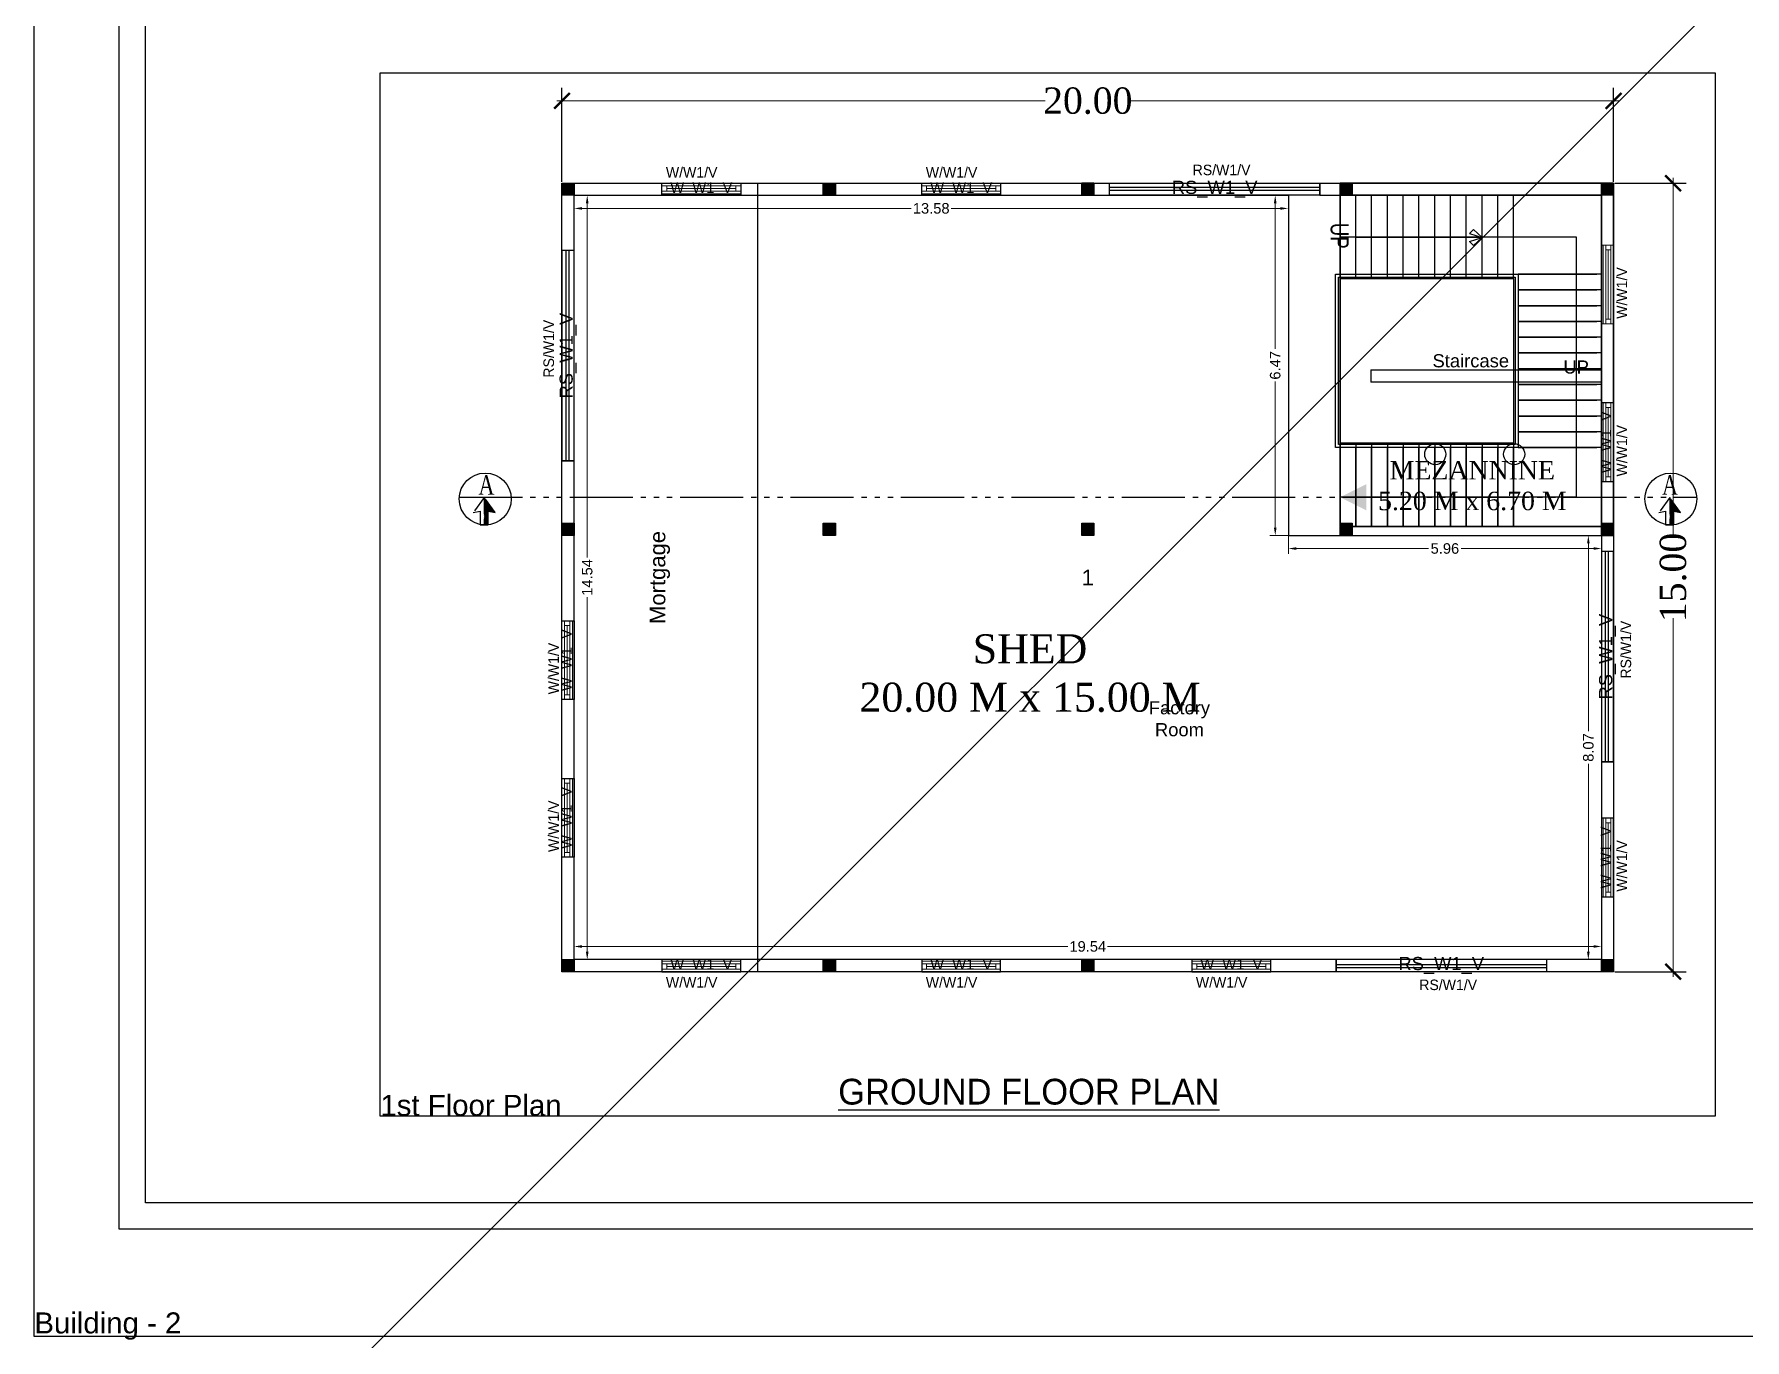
# Model space of a CAD drawing. Header units: metres. Extents: x 4203 to 4342, y -2959 to -2859.
# Drawn here: x 4281.29 to 4313.82, y -2916.44 to -2891.61 of the extents above; entities that cross this region are included whole.
import ezdxf

# ---------------------------------------------------------------- set-up
doc = ezdxf.new("R2010")
doc.units = ezdxf.units.M
doc.header["$LTSCALE"] = 0.1
doc.linetypes.add('ACAD_ISO06W100', pattern=[36, 24, -3, 0, -3, 0, -3, 0, -3])
doc.linetypes.add('PHANTOM2', pattern=[1.25, 0.625, -0.125, 0.125, -0.125, 0.125, -0.125])
doc.layers.get('0').update_dxf_attribs({"true_color": 0xffffff})
for name, color, linetype, true_color in [('__BN_BuildingPlan', 52, 'Continuous', 0xbdbd00), ('__BN_DirectionRef', 7, 'Continuous', 0x808000), ('__BN_Door', 114, 'Continuous', 0x008140), ('__BN_FloorPlan', 153, 'Continuous', 0x7e9dbd), ('__BN_MortgageArea', 147, 'Continuous', 0x455f68), ('__BN_Room', 72, 'Continuous', 0x5ebd00), ('__BN_RoomDimensions', 7, 'Continuous', 0x40e0d0), ('__BN_SpecialUseBUAOutline', 213, 'Continuous', 0xbd7ebd), ('__BN_StairCase', 6, 'Continuous', 0xff00ff), ('__BN_StaircaseDirection', 7, 'Continuous', 0xff7fff), ('__BN_UnitBUA', 191, 'Continuous', 0xd4aaff), ('__BN_Window', 115, 'Continuous', 0x56816b)]:
    doc.layers.add(name, color=color, linetype=linetype, true_color=true_color)
doc.layers.add('DW', color=21, linetype='Continuous', lineweight=9)
doc.styles.add('1000', font='swisscl.ttf')
doc.styles.add('1000F', font='swisscl.ttf', dxfattribs={"height": 1000})
doc.styles.add('BuildNowFont', font='arial.ttf')
doc.styles.add('PreDCRFont', font='times.ttf', dxfattribs={"height": 0.25})
doc.styles.add('SPECTRUM GRID', font='arial.ttf', dxfattribs={"height": 0.5})
doc.styles.get("Standard").update_dxf_attribs({"font": 'times.ttf'})
doc.dimstyles.new('1000F', dxfattribs={"dimscale": 100, "dimtxt": 6, "dimasz": 3, "dimexe": 0, "dimexo": 0, "dimgap": 2, "dimtad": 3, "dimdec": 0, "dimzin": 3, "dimdsep": 46, "dimtxsty": '1000', "dimblk": 'OBLIQUE', "dimcen": 0, "dimdle": 0.1, "dimse1": 1, "dimse2": 1, "dimclrd": 256, "dimclre": 13, "dimclrt": 6, "dimadec": 0, "dimazin": 0, "dimtfac": 1, "dimtdec": 0, "dimtix": 1, "dimtofl": 0, "dimtmove": 2, "dimatfit": 3, "dimldrblk": 'OBLIQUE', "dimfxl": 2, "dimfxlon": 1, "dimtolj": 1, "dimtzin": 3, "dimlwd": -1, "dimlwe": -1, "dimarcsym": 0})
doc.dimstyles.new('DIMENSIONS_STYLE', dxfattribs={"dimtxt": 0.2, "dimasz": 0.15, "dimexe": 0.1, "dimexo": 0, "dimgap": 0.05, "dimtad": 0, "dimdsep": 46, "dimtxsty": 'BuildNowFont', "dimcen": 0.09, "dimclrd": 256, "dimclre": 256, "dimclrt": 256, "dimadec": 0, "dimazin": 0, "dimtfac": 1, "dimtdec": 4, "dimtofl": 0, "dimtmove": 0, "dimatfit": 3, "dimfxl": 1, "dimtolj": 1, "dimtzin": 0, "dimlwd": 15, "dimlwe": 9, "dimarcsym": 0})
doc.dimstyles.new('PDCR-PLOT-INT', dxfattribs={"dimtxt": 0.25, "dimasz": 0.25, "dimexe": 0.25, "dimexo": 0.25, "dimgap": 0.25, "dimtad": 0, "dimzin": 0, "dimdsep": 46, "dimtxsty": 'PreDCRFont', "dimblk": 'OBLIQUE', "dimcen": 0.5, "dimdle": 0.1, "dimadec": 0, "dimazin": 0, "dimtfac": 1, "dimtix": 1, "dimtofl": 0, "dimtmove": 1, "dimatfit": 1, "dimfxl": 1, "dimtolj": 1, "dimtzin": 0, "dimlwd": 15, "dimarcsym": 0})

# ---------------------------------------------------------------- blocks, each defined once
blk = doc.blocks.new('W W1 V')
at = {"layer": 'DW'}
for p, q in [((0, -0.23), (0, 0)), ((1.5, -0.23), (1.5, 0)), ((0, -0.03), (1.5, -0.03)), ((0, -0.23), (0, -0.03)), ((0, -0.08), (1.5, -0.08)), ((0, -0.18), (1.5, -0.18)), ((0, -0.23), (1.5, -0.23)), ((0.091, -0.08), (0.091, -0.18)), ((0.091, -0.13), (1.409, -0.13)), ((1.409, -0.08), (1.409, -0.18)), ((1.5, -0.23), (1.5, -0.03))]:
    blk.add_line(p, q, dxfattribs=at)
blk = doc.blocks.new('_ArchTick')
at = {"color": 0, "const_width": 0.15}
blk.add_lwpolyline([(-0.5, -0.5), (0.5, 0.5)], dxfattribs=at)
blk = doc.blocks.new('*D30')
at = {"color": 0, "lineweight": -2, "transparency": 16777216}
for p, q in [((4291.329, -2894.415), (4291.329, -2892.624)), ((4311.329, -2894.415), (4311.329, -2892.624))]:
    blk.add_line(p, q, dxfattribs=at)
at = {"color": 0, "lineweight": 15, "transparency": 16777216}
for p, q in [((4291.229, -2892.874), (4300.52, -2892.874)), ((4311.429, -2892.874), (4302.139, -2892.874))]:
    blk.add_line(p, q, dxfattribs=at)
at = {"layer": 'Defpoints', "color": 0, "transparency": 16777216}
for p in [(4311.329, -2892.874), (4291.329, -2894.44), (4311.329, -2894.44)]:
    blk.add_point(p, dxfattribs=at)
at = {"color": 0, "lineweight": 15, "transparency": 16777216, "xscale": 0.3, "yscale": 0.3, "zscale": 0.3, "rotation": 180}
blk.add_blockref('_ArchTick', (4291.329, -2892.874), dxfattribs=at)
at = {"color": 0, "lineweight": 15, "transparency": 16777216, "xscale": 0.3, "yscale": 0.3, "zscale": 0.3}
blk.add_blockref('_ArchTick', (4311.329, -2892.874), dxfattribs=at)
at = {"color": 0, "transparency": 16777216, "insert": (4301.329, -2892.874), "char_height": 0.5, "attachment_point": 5}
blk.add_mtext('\\A1;20.00', dxfattribs=at)
blk = doc.blocks.new('*D31')
at = {"color": 0, "lineweight": -2, "transparency": 16777216}
for p, q in [((4311.354, -2894.44), (4312.712, -2894.44)), ((4311.354, -2909.44), (4312.712, -2909.44))]:
    blk.add_line(p, q, dxfattribs=at)
at = {"color": 0, "lineweight": 15, "transparency": 16777216}
for p, q in [((4312.462, -2894.34), (4312.462, -2901.166)), ((4312.462, -2909.54), (4312.462, -2902.714))]:
    blk.add_line(p, q, dxfattribs=at)
at = {"layer": 'Defpoints', "color": 0, "transparency": 16777216}
for p in [(4311.329, -2894.44), (4311.329, -2909.44), (4312.462, -2909.44)]:
    blk.add_point(p, dxfattribs=at)
at = {"color": 0, "lineweight": 15, "transparency": 16777216, "xscale": 0.3, "yscale": 0.3, "zscale": 0.3}
for p, rotation in [((4312.462, -2894.44), 90), ((4312.462, -2909.44), 270)]:
    blk.add_blockref('_ArchTick', p, dxfattribs=dict(at, rotation=rotation))
at = {"color": 0, "transparency": 16777216, "insert": (4312.462, -2901.94), "char_height": 0.5, "attachment_point": 5, "rotation": 90}
blk.add_mtext('\\A1;15.00', dxfattribs=at)
blk = doc.blocks.new('_Oblique')
at = {"color": 0, "linetype": 'ByBlock', "lineweight": -2}
blk.add_line((-0.5, -0.5), (0.5, 0.5), dxfattribs=at)
blk = doc.blocks.new('*D107')
at = {"layer": '__BN_RoomDimensions', "color": 252, "lineweight": 9, "true_color": 0x989898, "transparency": 16777216}
for p, q in [((4291.559, -2894.67), (4291.559, -2895.02)), ((4305.144, -2894.67), (4305.144, -2895.02))]:
    blk.add_line(p, q, dxfattribs=at)
at = {"layer": '__BN_RoomDimensions', "color": 252, "lineweight": 15, "true_color": 0x989898, "transparency": 16777216}
for p, q in [((4291.709, -2894.92), (4297.973, -2894.92)), ((4304.994, -2894.92), (4298.73, -2894.92))]:
    blk.add_line(p, q, dxfattribs=at)
at = {"layer": '__BN_RoomDimensions', "color": 252, "true_color": 0x989898, "transparency": 16777216}
for points in [[(4291.709, -2894.895), (4291.709, -2894.945), (4291.559, -2894.92)], [(4304.994, -2894.895), (4304.994, -2894.945), (4305.144, -2894.92)]]:
    blk.add_solid(points, dxfattribs=at)
at = {"layer": 'Defpoints', "color": 0, "transparency": 16777216}
for p in [(4291.559, -2894.67), (4305.144, -2894.67), (4305.144, -2894.92)]:
    blk.add_point(p, dxfattribs=at)
at = {"layer": '__BN_RoomDimensions', "color": 252, "true_color": 0x989898, "transparency": 16777216, "insert": (4298.351, -2894.92), "char_height": 0.2, "attachment_point": 5, "style": 'BuildNowFont'}
blk.add_mtext('\\A1;13.58 ', dxfattribs=at)
blk = doc.blocks.new('*D108')
at = {"layer": '__BN_RoomDimensions', "color": 252, "lineweight": 9, "true_color": 0x989898, "transparency": 16777216}
for p, q in [((4305.144, -2894.67), (4304.794, -2894.67)), ((4305.144, -2901.14), (4304.794, -2901.14))]:
    blk.add_line(p, q, dxfattribs=at)
at = {"layer": '__BN_RoomDimensions', "color": 252, "lineweight": 15, "true_color": 0x989898, "transparency": 16777216}
for p, q in [((4304.894, -2894.82), (4304.894, -2897.594)), ((4304.894, -2900.99), (4304.894, -2898.215))]:
    blk.add_line(p, q, dxfattribs=at)
at = {"layer": '__BN_RoomDimensions', "color": 252, "true_color": 0x989898, "transparency": 16777216}
for points in [[(4304.869, -2894.82), (4304.919, -2894.82), (4304.894, -2894.67)], [(4304.869, -2900.99), (4304.919, -2900.99), (4304.894, -2901.14)]]:
    blk.add_solid(points, dxfattribs=at)
at = {"layer": 'Defpoints', "color": 0, "transparency": 16777216}
for p in [(4305.144, -2894.67), (4304.894, -2901.14), (4305.144, -2901.14)]:
    blk.add_point(p, dxfattribs=at)
at = {"layer": '__BN_RoomDimensions', "color": 252, "true_color": 0x989898, "transparency": 16777216, "insert": (4304.894, -2897.905), "char_height": 0.2, "attachment_point": 5, "rotation": 90, "style": 'BuildNowFont'}
blk.add_mtext('\\A1;6.47 ', dxfattribs=at)
blk = doc.blocks.new('*D109')
at = {"layer": '__BN_RoomDimensions', "color": 252, "lineweight": 9, "true_color": 0x989898, "transparency": 16777216}
for p, q in [((4305.144, -2901.14), (4305.144, -2901.49)), ((4311.099, -2901.14), (4311.099, -2901.49))]:
    blk.add_line(p, q, dxfattribs=at)
at = {"layer": '__BN_RoomDimensions', "color": 252, "lineweight": 15, "true_color": 0x989898, "transparency": 16777216}
for p, q in [((4305.294, -2901.39), (4307.812, -2901.39)), ((4310.949, -2901.39), (4308.431, -2901.39))]:
    blk.add_line(p, q, dxfattribs=at)
at = {"layer": '__BN_RoomDimensions', "color": 252, "true_color": 0x989898, "transparency": 16777216}
for points in [[(4305.294, -2901.365), (4305.294, -2901.415), (4305.144, -2901.39)], [(4310.949, -2901.365), (4310.949, -2901.415), (4311.099, -2901.39)]]:
    blk.add_solid(points, dxfattribs=at)
at = {"layer": 'Defpoints', "color": 0, "transparency": 16777216}
for p in [(4305.144, -2901.14), (4311.099, -2901.14), (4311.099, -2901.39)]:
    blk.add_point(p, dxfattribs=at)
at = {"layer": '__BN_RoomDimensions', "color": 252, "true_color": 0x989898, "transparency": 16777216, "insert": (4308.121, -2901.39), "char_height": 0.2, "attachment_point": 5, "style": 'BuildNowFont'}
blk.add_mtext('\\A1;5.96 ', dxfattribs=at)
blk = doc.blocks.new('*D110')
at = {"layer": '__BN_RoomDimensions', "color": 252, "lineweight": 9, "true_color": 0x989898, "transparency": 16777216}
for p, q in [((4311.099, -2901.14), (4310.749, -2901.14)), ((4311.099, -2909.21), (4310.749, -2909.21))]:
    blk.add_line(p, q, dxfattribs=at)
at = {"layer": '__BN_RoomDimensions', "color": 252, "lineweight": 15, "true_color": 0x989898, "transparency": 16777216}
for p, q in [((4310.849, -2901.29), (4310.849, -2904.865)), ((4310.849, -2909.06), (4310.849, -2905.485))]:
    blk.add_line(p, q, dxfattribs=at)
at = {"layer": '__BN_RoomDimensions', "color": 252, "true_color": 0x989898, "transparency": 16777216}
for points in [[(4310.824, -2901.29), (4310.874, -2901.29), (4310.849, -2901.14)], [(4310.824, -2909.06), (4310.874, -2909.06), (4310.849, -2909.21)]]:
    blk.add_solid(points, dxfattribs=at)
at = {"layer": 'Defpoints', "color": 0, "transparency": 16777216}
for p in [(4311.099, -2901.14), (4310.849, -2909.21), (4311.099, -2909.21)]:
    blk.add_point(p, dxfattribs=at)
at = {"layer": '__BN_RoomDimensions', "color": 252, "true_color": 0x989898, "transparency": 16777216, "insert": (4310.849, -2905.175), "char_height": 0.2, "attachment_point": 5, "rotation": 90, "style": 'BuildNowFont'}
blk.add_mtext('\\A1;8.07 ', dxfattribs=at)
blk = doc.blocks.new('*D111')
at = {"layer": '__BN_RoomDimensions', "color": 252, "lineweight": 9, "true_color": 0x989898, "transparency": 16777216}
for p, q in [((4291.559, -2909.21), (4291.559, -2908.86)), ((4311.099, -2909.21), (4311.099, -2908.86))]:
    blk.add_line(p, q, dxfattribs=at)
at = {"layer": '__BN_RoomDimensions', "color": 252, "lineweight": 15, "true_color": 0x989898, "transparency": 16777216}
for p, q in [((4291.709, -2908.96), (4300.951, -2908.96)), ((4310.949, -2908.96), (4301.707, -2908.96))]:
    blk.add_line(p, q, dxfattribs=at)
at = {"layer": '__BN_RoomDimensions', "color": 252, "true_color": 0x989898, "transparency": 16777216}
for points in [[(4291.709, -2908.935), (4291.709, -2908.985), (4291.559, -2908.96)], [(4310.949, -2908.935), (4310.949, -2908.985), (4311.099, -2908.96)]]:
    blk.add_solid(points, dxfattribs=at)
at = {"layer": 'Defpoints', "color": 0, "transparency": 16777216}
for p in [(4291.559, -2908.96), (4291.559, -2909.21), (4311.099, -2909.21)]:
    blk.add_point(p, dxfattribs=at)
at = {"layer": '__BN_RoomDimensions', "color": 252, "true_color": 0x989898, "transparency": 16777216, "insert": (4301.329, -2908.96), "char_height": 0.2, "attachment_point": 5, "style": 'BuildNowFont'}
blk.add_mtext('\\A1;19.54 ', dxfattribs=at)
blk = doc.blocks.new('*D112')
at = {"layer": '__BN_RoomDimensions', "color": 252, "lineweight": 9, "true_color": 0x989898, "transparency": 16777216}
for p, q in [((4291.559, -2894.67), (4291.909, -2894.67)), ((4291.559, -2909.21), (4291.909, -2909.21))]:
    blk.add_line(p, q, dxfattribs=at)
at = {"layer": '__BN_RoomDimensions', "color": 252, "lineweight": 15, "true_color": 0x989898, "transparency": 16777216}
for p, q in [((4291.809, -2894.82), (4291.809, -2901.562)), ((4291.809, -2909.06), (4291.809, -2902.317))]:
    blk.add_line(p, q, dxfattribs=at)
at = {"layer": '__BN_RoomDimensions', "color": 252, "true_color": 0x989898, "transparency": 16777216}
for points in [[(4291.784, -2894.82), (4291.834, -2894.82), (4291.809, -2894.67)], [(4291.784, -2909.06), (4291.834, -2909.06), (4291.809, -2909.21)]]:
    blk.add_solid(points, dxfattribs=at)
at = {"layer": 'Defpoints', "color": 0, "transparency": 16777216}
for p in [(4291.559, -2894.67), (4291.809, -2894.67), (4291.559, -2909.21)]:
    blk.add_point(p, dxfattribs=at)
at = {"layer": '__BN_RoomDimensions', "color": 252, "true_color": 0x989898, "transparency": 16777216, "insert": (4291.809, -2901.94), "char_height": 0.2, "attachment_point": 5, "rotation": 90, "style": 'BuildNowFont'}
blk.add_mtext('\\A1;14.54 ', dxfattribs=at)

msp = doc.modelspace()

# ---------------------------------------------------------------- hatches: boundary and pattern name
h = msp.add_hatch(color=1)
h.dxf.hatch_style = 1
h.paths.add_polyline_path([(4291.559, -2894.44), (4291.329, -2894.44), (4291.329, -2894.67), (4291.559, -2894.67)])
h = msp.add_hatch(color=1)
h.dxf.hatch_style = 1
h.paths.add_polyline_path([(4296.529, -2894.44), (4296.299, -2894.44), (4296.299, -2894.67), (4296.529, -2894.67)])
h = msp.add_hatch(color=1)
h.dxf.hatch_style = 1
h.paths.add_polyline_path([(4301.444, -2894.44), (4301.214, -2894.44), (4301.214, -2894.67), (4301.444, -2894.67)])
h = msp.add_hatch(color=1)
h.dxf.hatch_style = 1
h.paths.add_polyline_path([(4301.444, -2894.67), (4301.214, -2894.67), (4301.214, -2894.44), (4301.444, -2894.44)])
h = msp.add_hatch(color=1)
h.dxf.hatch_style = 1
h.paths.add_polyline_path([(4306.359, -2894.44), (4306.129, -2894.44), (4306.129, -2894.67), (4306.359, -2894.67)])
h = msp.add_hatch(color=1)
h.dxf.hatch_style = 1
h.paths.add_polyline_path([(4306.359, -2894.67), (4306.359, -2894.44), (4306.129, -2894.44), (4306.129, -2894.67)])
h = msp.add_hatch(color=1)
h.dxf.hatch_style = 1
h.paths.add_polyline_path([(4311.329, -2894.44), (4311.099, -2894.44), (4311.099, -2894.67), (4311.329, -2894.67)])
h = msp.add_hatch(color=1)
h.dxf.hatch_style = 1
h.paths.add_polyline_path([(4311.329, -2894.67), (4311.329, -2894.44), (4311.099, -2894.44), (4311.099, -2894.67)])
at = {"linetype": 'PHANTOM2', "ltscale": 5}
h = msp.add_hatch(dxfattribs=at)
h.set_pattern_fill('ANSI31', color=21, scale=0.148788, angle=180)
h.set_pattern_definition([(225, (1399121.072259, -569581.086491), (0.0131511411693, -0.0131511411693), [])])
h.paths.add_polyline_path([(4289.849, -2900.418), (4289.848, -2900.94), (4289.926, -2900.94), (4289.926, -2900.68), (4290.055, -2900.702)])
h = msp.add_hatch(dxfattribs=at)
h.set_pattern_fill('ANSI31', color=21, scale=0.148788, angle=180)
h.set_pattern_definition([(225, (1399143.620977, -569581.086491), (0.0131511411693, -0.0131511411693), [])])
h.paths.add_polyline_path([(4312.397, -2900.418), (4312.397, -2900.94), (4312.475, -2900.94), (4312.475, -2900.68), (4312.603, -2900.702)])
h = msp.add_hatch(color=1)
h.dxf.hatch_style = 1
h.paths.add_polyline_path([(4291.559, -2900.91), (4291.329, -2900.91), (4291.329, -2901.14), (4291.559, -2901.14)])
h = msp.add_hatch(color=1)
h.dxf.hatch_style = 1
h.paths.add_polyline_path([(4296.529, -2900.91), (4296.299, -2900.91), (4296.299, -2901.14), (4296.529, -2901.14)])
h = msp.add_hatch(color=1)
h.dxf.hatch_style = 1
h.paths.add_polyline_path([(4301.444, -2900.91), (4301.214, -2900.91), (4301.214, -2901.14), (4301.444, -2901.14)])
h = msp.add_hatch(color=1)
h.dxf.hatch_style = 1
h.paths.add_polyline_path([(4306.359, -2900.91), (4306.129, -2900.91), (4306.129, -2901.14), (4306.359, -2901.14)])
h = msp.add_hatch(color=1)
h.dxf.hatch_style = 1
h.paths.add_polyline_path([(4311.329, -2900.91), (4311.099, -2900.91), (4311.099, -2901.14), (4311.329, -2901.14)])
h = msp.add_hatch(color=1)
h.dxf.hatch_style = 1
h.paths.add_polyline_path([(4291.559, -2909.21), (4291.329, -2909.21), (4291.329, -2909.44), (4291.559, -2909.44)])
h = msp.add_hatch(color=1)
h.dxf.hatch_style = 1
h.paths.add_polyline_path([(4296.529, -2909.21), (4296.299, -2909.21), (4296.299, -2909.44), (4296.529, -2909.44)])
h = msp.add_hatch(color=1)
h.dxf.hatch_style = 1
h.paths.add_polyline_path([(4301.444, -2909.21), (4301.214, -2909.21), (4301.214, -2909.44), (4301.444, -2909.44)])
h = msp.add_hatch(color=1)
h.dxf.hatch_style = 1
h.paths.add_polyline_path([(4311.329, -2909.21), (4311.099, -2909.21), (4311.099, -2909.44), (4311.329, -2909.44)])

# ---------------------------------------------------------------- linework, layer by layer
at = {"color": 6}
for p, q in [((4301.742, -2894.67), (4301.742, -2894.44)), ((4305.742, -2894.67), (4305.742, -2894.44)), ((4306.709, -2894.44, -0.171), (4311.329, -2894.44)), ((4311.329, -2894.67), (4306.709, -2894.67)), ((4311.329, -2901.14), (4311.329, -2894.67)), ((4291.559, -2895.72), (4291.329, -2895.72)), ((4306.709, -2897.992, -0.188), (4311.099, -2897.992, -0.025)), ((4306.709, -2897.992, -0.188), (4306.709, -2898.222)), ((4311.099, -2898.222), (4306.709, -2898.222)), ((4291.559, -2899.72), (4291.329, -2899.72)), ((4311.329, -2901.446), (4311.099, -2901.446)), ((4311.329, -2905.446), (4311.099, -2905.446)), ((4306.051, -2909.21), (4306.051, -2909.44)), ((4310.051, -2909.21), (4310.051, -2909.44))]:
    msp.add_line(p, q, dxfattribs=at)
at = {"color": 21}
for p, q in [((4301.742, -2894.517), (4305.742, -2894.517)), ((4301.742, -2894.575), (4305.742, -2894.575)), ((4291.406, -2899.72), (4291.406, -2895.72)), ((4291.465, -2899.72), (4291.465, -2895.72)), ((4311.176, -2905.446), (4311.176, -2901.446)), ((4311.235, -2905.446), (4311.235, -2901.446)), ((4306.051, -2909.304), (4310.051, -2909.304)), ((4306.051, -2909.362), (4310.051, -2909.362))]:
    msp.add_line(p, q, dxfattribs=at)
at = {"ltscale": 1500}
for p, q in [((4306.127, -2896.256), (4306.127, -2894.67)), ((4306.427, -2896.256), (4306.427, -2894.67)), ((4306.727, -2896.256), (4306.727, -2894.67)), ((4307.027, -2896.256), (4307.027, -2894.67)), ((4307.327, -2896.256), (4307.327, -2894.67)), ((4307.627, -2896.256), (4307.627, -2894.67)), ((4307.927, -2896.256), (4307.927, -2894.67)), ((4308.227, -2896.256), (4308.227, -2894.67)), ((4308.527, -2896.256), (4308.527, -2894.67)), ((4308.827, -2896.256), (4308.827, -2894.67)), ((4309.127, -2896.256), (4309.127, -2894.67)), ((4309.427, -2896.256), (4309.427, -2894.67)), ((4308.662, -2895.319, -0.086), (4308.591, -2895.396, -0.086)), ((4308.591, -2895.396, -0.086), (4308.827, -2895.471)), ((4308.827, -2895.471), (4308.662, -2895.319, -0.086)), ((4308.591, -2895.546, -0.086), (4308.827, -2895.471)), ((4308.662, -2895.623, -0.086), (4308.591, -2895.546, -0.086)), ((4308.827, -2895.471), (4308.662, -2895.623, -0.086)), ((4311.099, -2896.17), (4309.513, -2896.17)), ((4311.099, -2896.47), (4309.513, -2896.47)), ((4311.099, -2896.77), (4309.513, -2896.77)), ((4311.099, -2897.07), (4309.513, -2897.07)), ((4311.099, -2897.37), (4309.513, -2897.37)), ((4311.099, -2897.67), (4309.513, -2897.67)), ((4311.099, -2897.97), (4309.513, -2897.97)), ((4311.099, -2898.27), (4309.513, -2898.27)), ((4311.099, -2898.57), (4309.513, -2898.57)), ((4311.099, -2898.87), (4309.513, -2898.87)), ((4311.099, -2899.17), (4309.513, -2899.17)), ((4306.127, -2899.384), (4306.127, -2900.97)), ((4306.427, -2899.384), (4306.427, -2900.97)), ((4306.727, -2899.384), (4306.727, -2900.97)), ((4307.027, -2899.384), (4307.027, -2900.97)), ((4307.327, -2899.384), (4307.327, -2900.97)), ((4307.627, -2899.384), (4307.627, -2900.97)), ((4307.927, -2899.384), (4307.927, -2900.97)), ((4308.227, -2899.384), (4308.227, -2900.97)), ((4308.527, -2899.384), (4308.527, -2900.97)), ((4308.827, -2899.384), (4308.827, -2900.97)), ((4309.127, -2899.384), (4309.127, -2900.97)), ((4309.427, -2899.384), (4309.427, -2900.97)), ((4311.099, -2899.47), (4309.513, -2899.47))]:
    msp.add_line(p, q, dxfattribs=at)
at = {"color": 21, "linetype": 'ACAD_ISO06W100', "ltscale": 0.5}
msp.add_line((4289.376, -2900.415), (4312.911, -2900.415), dxfattribs=at)
at = {"color": 21, "linetype": 'PHANTOM2', "ltscale": 5}
for p, q in [((4289.849, -2900.418), (4289.642, -2900.702)), ((4289.849, -2900.418), (4289.848, -2900.94)), ((4290.055, -2900.702), (4289.849, -2900.418)), ((4312.397, -2900.418), (4312.191, -2900.702)), ((4312.603, -2900.702), (4312.397, -2900.418)), ((4312.397, -2900.418), (4312.397, -2900.94)), ((4289.642, -2900.702), (4289.77, -2900.68)), ((4289.77, -2900.68), (4289.77, -2900.94)), ((4289.77, -2900.94), (4289.926, -2900.94)), ((4289.926, -2900.68), (4290.055, -2900.702)), ((4289.926, -2900.94), (4289.926, -2900.68)), ((4312.191, -2900.702), (4312.319, -2900.68)), ((4312.319, -2900.68), (4312.319, -2900.94)), ((4312.319, -2900.94), (4312.475, -2900.94)), ((4312.475, -2900.68), (4312.603, -2900.702)), ((4312.475, -2900.94), (4312.475, -2900.68))]:
    msp.add_line(p, q, dxfattribs=at)
for points in [[(4282.908, -2861.115), (4334.601, -2861.115), (4334.601, -2914.336), (4282.908, -2914.336)], [(4283.408, -2861.615), (4334.101, -2861.615), (4334.101, -2913.836), (4283.408, -2913.836)]]:
    msp.add_lwpolyline(points, close=True)
at = {"color": 6}
for points in [[(4291.329, -2895.72), (4291.329, -2894.44), (4301.742, -2894.44)], [(4305.742, -2894.44), (4311.329, -2894.44), (4311.329, -2901.446)], [(4291.559, -2895.72), (4291.559, -2894.67), (4301.742, -2894.67)], [(4305.742, -2894.67), (4311.099, -2894.67), (4311.099, -2897.992)], [(4311.099, -2898.222), (4311.099, -2901.446)], [(4306.051, -2909.44), (4291.329, -2909.44), (4291.329, -2899.72)], [(4306.051, -2909.21), (4291.559, -2909.21), (4291.559, -2899.72)], [(4311.099, -2905.446), (4311.099, -2909.21), (4310.051, -2909.21)], [(4311.329, -2905.446), (4311.329, -2909.44), (4310.051, -2909.44)]]:
    msp.add_lwpolyline(points, dxfattribs=at)
at = {"color": 1}
for points in [[(4291.329, -2894.44), (4291.559, -2894.44), (4291.559, -2894.67), (4291.329, -2894.67)], [(4296.299, -2894.44), (4296.529, -2894.44), (4296.529, -2894.67), (4296.299, -2894.67)], [(4301.214, -2894.44), (4301.444, -2894.44), (4301.444, -2894.67), (4301.214, -2894.67)], [(4301.214, -2894.67), (4301.444, -2894.67), (4301.444, -2894.44), (4301.214, -2894.44)], [(4306.129, -2894.44), (4306.359, -2894.44), (4306.359, -2894.67), (4306.129, -2894.67)], [(4306.359, -2894.44), (4306.359, -2894.67), (4306.129, -2894.67), (4306.129, -2894.44)], [(4311.099, -2894.44), (4311.329, -2894.44), (4311.329, -2894.67), (4311.099, -2894.67)], [(4311.329, -2894.44), (4311.329, -2894.67), (4311.099, -2894.67), (4311.099, -2894.44)], [(4291.329, -2900.91), (4291.559, -2900.91), (4291.559, -2901.14), (4291.329, -2901.14)], [(4296.299, -2900.91), (4296.529, -2900.91), (4296.529, -2901.14), (4296.299, -2901.14)], [(4301.214, -2900.91), (4301.444, -2900.91), (4301.444, -2901.14), (4301.214, -2901.14)], [(4306.129, -2900.91), (4306.359, -2900.91), (4306.359, -2901.14), (4306.129, -2901.14)], [(4311.099, -2900.91), (4311.329, -2900.91), (4311.329, -2901.14), (4311.099, -2901.14)], [(4291.329, -2909.21), (4291.559, -2909.21), (4291.559, -2909.44), (4291.329, -2909.44)], [(4296.299, -2909.21), (4296.529, -2909.21), (4296.529, -2909.44), (4296.299, -2909.44)], [(4301.214, -2909.21), (4301.444, -2909.21), (4301.444, -2909.44), (4301.214, -2909.44)], [(4311.099, -2909.21), (4311.329, -2909.21), (4311.329, -2909.44), (4311.099, -2909.44)]]:
    msp.add_lwpolyline(points, close=True, dxfattribs=at)
at = {"color": 252}
msp.add_lwpolyline([(4306.129, -2894.44), (4306.129, -2901.14), (4311.329, -2901.14), (4311.329, -2894.44)], close=True, dxfattribs=at)
at = {"ltscale": 1500}
for points in [[(4306.127, -2900.97), (4311.099, -2900.97), (4311.099, -2894.67), (4306.127, -2894.67)], [(4309.513, -2896.17), (4309.513, -2899.47), (4306.04, -2899.47), (4306.04, -2896.17)], [(4309.427, -2896.256), (4309.427, -2899.384), (4306.127, -2899.384), (4306.127, -2896.256)]]:
    msp.add_lwpolyline(points, close=True, dxfattribs=at)
at = {"color": 116, "ltscale": 1500, "true_color": 0x136734}
msp.add_lwpolyline([(4309.455, -2896.227), (4309.455, -2899.412), (4306.098, -2899.412), (4306.098, -2896.227)], close=True, dxfattribs=at)
at = {"color": 21, "ltscale": 0.5}
for centre in [(4289.869, -2900.447), (4312.418, -2900.447)]:
    msp.add_circle(centre, 0.494, dxfattribs=at)
at = {"layer": '__BN_BuildingPlan'}
msp.add_lwpolyline([(4281.291, -2859.346), (4337.287, -2859.346), (4337.287, -2916.381), (4281.291, -2916.381)], close=True, dxfattribs=at)
at = {"layer": '__BN_DirectionRef'}
for centre in [(4307.938, -2899.596), (4309.438, -2899.596)]:
    msp.add_circle(centre, 0.2, dxfattribs=at)
at = {"layer": '__BN_Door'}
for points in [[(4301.742, -2894.44), (4305.742, -2894.44), (4305.742, -2894.67), (4301.742, -2894.67)], [(4291.329, -2899.72), (4291.559, -2899.72), (4291.559, -2895.72), (4291.329, -2895.72)], [(4311.099, -2905.446), (4311.329, -2905.446), (4311.329, -2901.446), (4311.099, -2901.446)], [(4306.051, -2909.2), (4310.051, -2909.2), (4310.051, -2909.44), (4306.051, -2909.44)]]:
    msp.add_lwpolyline(points, close=True, dxfattribs=at)
at = {"layer": '__BN_FloorPlan'}
msp.add_lwpolyline([(4287.872, -2892.341), (4313.264, -2892.341), (4313.264, -2912.185), (4287.872, -2912.185)], close=True, dxfattribs=at)
at = {"layer": '__BN_MortgageArea'}
msp.add_lwpolyline([(4291.329, -2894.44), (4295.049, -2894.44), (4295.049, -2909.44), (4291.329, -2909.44)], close=True, dxfattribs=at)
at = {"layer": '__BN_Room'}
msp.add_lwpolyline([(4291.559, -2894.67), (4305.144, -2894.67), (4305.144, -2901.14), (4311.099, -2901.14), (4311.099, -2909.21), (4291.559, -2909.21)], close=True, dxfattribs=at)
at = {"layer": '__BN_SpecialUseBUAOutline'}
msp.add_lwpolyline([(4291.329, -2894.44), (4311.329, -2894.44), (4311.329, -2909.44), (4291.329, -2909.44)], close=True, dxfattribs=at)
at = {"layer": '__BN_StairCase'}
msp.add_lwpolyline([(4306.127, -2894.67), (4311.099, -2894.67), (4311.099, -2900.97), (4306.127, -2900.97)], close=True, dxfattribs=at)
for points in [[(4306.129, -2896.17), (4306.129, -2894.67)], [(4306.427, -2896.17), (4306.427, -2894.67)], [(4306.727, -2896.17), (4306.727, -2894.67)], [(4307.027, -2896.17), (4307.027, -2894.67)], [(4307.327, -2896.17), (4307.327, -2894.67)], [(4307.627, -2896.17), (4307.627, -2894.67)], [(4307.927, -2896.17), (4307.927, -2894.67)], [(4308.227, -2896.17), (4308.227, -2894.67)], [(4308.527, -2896.17), (4308.527, -2894.67)], [(4308.827, -2896.17), (4308.827, -2894.67)], [(4309.127, -2896.17), (4309.127, -2894.67)], [(4309.427, -2896.17), (4309.427, -2894.67)], [(4309.513, -2896.172), (4311.013, -2896.172)], [(4309.513, -2896.47), (4311.013, -2896.47)], [(4309.513, -2896.77), (4311.013, -2896.77)], [(4309.513, -2897.07), (4311.013, -2897.07)], [(4309.513, -2897.37), (4311.013, -2897.37)], [(4309.513, -2897.67), (4311.013, -2897.67)], [(4309.513, -2897.97), (4311.013, -2897.97)], [(4309.513, -2898.27), (4311.013, -2898.27)], [(4309.513, -2898.57), (4311.013, -2898.57)], [(4309.513, -2898.87), (4311.013, -2898.87)], [(4309.513, -2899.17), (4311.013, -2899.17)], [(4306.129, -2900.97), (4306.129, -2899.47)], [(4306.427, -2900.97), (4306.427, -2899.47)], [(4306.727, -2900.97), (4306.727, -2899.47)], [(4307.027, -2900.97), (4307.027, -2899.47)], [(4307.327, -2900.97), (4307.327, -2899.47)], [(4307.627, -2900.97), (4307.627, -2899.47)], [(4307.927, -2900.97), (4307.927, -2899.47)], [(4308.227, -2900.97), (4308.227, -2899.47)], [(4308.527, -2900.97), (4308.527, -2899.47)], [(4308.827, -2900.97), (4308.827, -2899.47)], [(4309.127, -2900.97), (4309.127, -2899.47)], [(4309.427, -2900.97), (4309.427, -2899.47)], [(4309.513, -2899.47), (4311.013, -2899.47)]]:
    msp.add_lwpolyline(points, dxfattribs=at)
at = {"layer": '__BN_StaircaseDirection'}
msp.add_lwpolyline([(4306.127, -2895.463), (4310.617, -2895.463), (4310.617, -2900.415), (4306.129, -2900.415)], dxfattribs=at)
msp.add_solid([(4306.129, -2900.415), (4306.629, -2900.665), (4306.629, -2900.165)], dxfattribs=at)
at = {"layer": '__BN_UnitBUA'}
msp.add_lwpolyline([(4291.329, -2894.44), (4311.329, -2894.44), (4311.329, -2909.44), (4291.329, -2909.44)], close=True, dxfattribs=at)
at = {"layer": '__BN_Window'}
for points in [[(4293.229, -2894.44), (4294.729, -2894.44), (4294.729, -2894.67), (4293.229, -2894.67)], [(4298.172, -2894.44), (4299.672, -2894.44), (4299.672, -2894.67), (4298.172, -2894.67)], [(4311.099, -2900.117), (4311.329, -2900.117), (4311.329, -2898.617), (4311.099, -2898.617)], [(4291.329, -2902.762), (4291.559, -2902.762), (4291.559, -2904.262), (4291.329, -2904.262)], [(4291.329, -2905.762), (4291.559, -2905.762), (4291.559, -2907.262), (4291.329, -2907.262)], [(4311.099, -2908.016), (4311.329, -2908.016), (4311.329, -2906.516), (4311.099, -2906.516)], [(4293.229, -2909.44), (4294.729, -2909.44), (4294.729, -2909.21), (4293.229, -2909.21)], [(4298.172, -2909.44), (4299.672, -2909.44), (4299.672, -2909.21), (4298.172, -2909.21)], [(4303.309, -2909.44), (4304.809, -2909.44), (4304.809, -2909.21), (4303.309, -2909.21)]]:
    msp.add_lwpolyline(points, close=True, dxfattribs=at)

# ---------------------------------------------------------------- block references
for p, rotation in [((4294.729, -2894.67), 180), ((4299.672, -2894.67), 180), ((4291.559, -2902.762), 270), ((4291.559, -2905.762), 270)]:
    msp.add_blockref('W W1 V', p, dxfattribs=dict(rotation=rotation))
at = {"xscale": -1, "rotation": 90}
for p in [(4311.099, -2895.617), (4311.099, -2898.617), (4311.099, -2906.516)]:
    msp.add_blockref('W W1 V', p, dxfattribs=at)
at = {"xscale": -1}
for p in [(4294.729, -2909.21), (4299.672, -2909.21), (4304.809, -2909.21)]:
    msp.add_blockref('W W1 V', p, dxfattribs=at)

# ---------------------------------------------------------------- texts
at = {"color": 21, "linetype": 'PHANTOM2', "ltscale": 5, "width": 0.75}
for p in [(4289.741, -2900.367), (4312.251, -2900.367)]:
    msp.add_text('A', height=0.37, dxfattribs=at).set_placement(p)
at = {"color": 251, "true_color": 0x636466, "char_height": 0.2, "width": 32.78804}
for s, insert, attachment_point in [('{\\fCalisto MT|b0|i0|c0|p18;W/W1/V}', (4293.305, -2894.134, 92.019), 1), ('{\\fCalisto MT|b0|i0|c0|p18;W/W1/V}', (4298.248, -2894.134, 92.019), 1), ('{\\fCalisto MT|b0|i0|c0|p18;RS/W1/V}', (4304.423, -2894.088, 92.789), 3), ('{\\fCalisto MT|b0|i0|c0|p18;W/W1/V}', (4293.305, -2909.745, 92.019), 7), ('{\\fCalisto MT|b0|i0|c0|p18;W/W1/V}', (4298.248, -2909.745, 92.019), 7), ('{\\fCalisto MT|b0|i0|c0|p18;W/W1/V}', (4303.384, -2909.745, 92.019), 7), ('{\\fCalisto MT|b0|i0|c0|p18;RS/W1/V}', (4308.733, -2909.792, 92.789), 9)]:
    msp.add_mtext(s, dxfattribs=dict(at, insert=insert, attachment_point=attachment_point))
at = {"linetype": 'Continuous', "insert": (4305.942, -2895.693), "char_height": 0.345, "width": 0.50603, "attachment_point": 9, "rotation": 270, "style": '1000F'}
msp.add_mtext('\\pxqc;UP', dxfattribs=at)
at = {"color": 251, "true_color": 0x636466, "char_height": 0.2, "width": 32.78804, "rotation": 90}
for s, insert, attachment_point in [('{\\fCalisto MT|b0|i0|c0|p18;W/W1/V}', (4311.589, -2897.019, 92.019), 7), ('{\\fCalisto MT|b0|i0|c0|p18;RS/W1/V}', (4290.977, -2897.039, 92.789), 3), ('{\\fCalisto MT|b0|i0|c0|p18;W/W1/V}', (4311.589, -2900.019, 92.019), 7), ('{\\fCalisto MT|b0|i0|c0|p18;RS/W1/V}', (4311.463, -2902.764, 92.789), 3), ('{\\fCalisto MT|b0|i0|c0|p18;W/W1/V}', (4291.069, -2904.163, 92.019), 1), ('{\\fCalisto MT|b0|i0|c0|p18;W/W1/V}', (4291.069, -2907.163, 92.019), 1), ('{\\fCalisto MT|b0|i0|c0|p18;W/W1/V}', (4311.589, -2907.917, 92.019), 7)]:
    msp.add_mtext(s, dxfattribs=dict(at, insert=insert, attachment_point=attachment_point))
at = {"attachment_point": 7, "style": 'SPECTRUM GRID'}
for s, insert, char_height, width in [('\\pxqc,t11;{\\fTimes New Roman|b0|i0|c0|p18;MEZANNINE\\P5.20 M x 6.70 M}', (4306.17, -2900.667, -191.277), 0.35025, 4.9456), ('\\pxqc,t11;{\\fTimes New Roman|b0|i0|c0|p18;SHED\\P20.00 M x 15.00 M}', (4296.331, -2904.506, -301.664), 0.55237, 7.79975)]:
    msp.add_mtext(s, dxfattribs=dict(at, insert=insert, char_height=char_height, width=width))
at = {"insert": (4296.4, -2911.476, -0.767), "char_height": 0.49045, "width": 26.66439, "attachment_point": 1}
msp.add_mtext('{\\fCalisto MT|b0|i0|c0|p18;\\L GROUND FLOOR PLAN }', dxfattribs=at)
at = {"layer": '__BN_BuildingPlan', "color": 52, "true_color": 0xbdbd00, "insert": (4281.294, -2916.181), "char_height": 0.4, "width": 44.7964, "attachment_point": 4, "style": 'BuildNowFont'}
msp.add_mtext('Building - 2', dxfattribs=at)
at = {"layer": '__BN_Door', "color": 116, "true_color": 0x008140, "char_height": 0.25, "width": 3.8, "attachment_point": 5, "style": 'BuildNowFont'}
for insert in [(4303.742, -2894.555), (4308.051, -2909.32)]:
    msp.add_mtext('RS_W1_V', dxfattribs=dict(at, insert=insert))
at = {"layer": '__BN_Door', "color": 116, "true_color": 0x008140, "char_height": 0.25, "width": 3.8, "attachment_point": 5, "rotation": 90, "style": 'BuildNowFont'}
for insert in [(4291.444, -2897.72), (4311.214, -2903.446)]:
    msp.add_mtext('RS_W1_V', dxfattribs=dict(at, insert=insert))
at = {"layer": '__BN_FloorPlan', "color": 153, "true_color": 0x7e9dbd, "insert": (4287.875, -2911.985), "char_height": 0.4, "width": 20.31411, "attachment_point": 4, "style": 'BuildNowFont'}
msp.add_mtext('1st Floor Plan', dxfattribs=at)
at = {"layer": '__BN_MortgageArea', "color": 157, "true_color": 0x455f68, "insert": (4293.189, -2901.94), "char_height": 0.3, "width": 14.25, "attachment_point": 5, "rotation": 90, "style": 'BuildNowFont'}
msp.add_mtext('Mortgage', dxfattribs=at)
at = {"layer": '__BN_Room', "color": 72, "true_color": 0x5ebd00, "insert": (4303.072, -2904.629), "char_height": 0.25, "width": 1.68, "attachment_point": 5, "style": 'BuildNowFont'}
msp.add_mtext('Factory Room', dxfattribs=at)
at = {"layer": '__BN_StairCase', "color": 6, "true_color": 0xff00ff, "insert": (4308.613, -2897.82), "char_height": 0.25, "width": 4.72388, "attachment_point": 5, "style": 'BuildNowFont'}
msp.add_mtext('Staircase', dxfattribs=at)
at = {"layer": '__BN_StaircaseDirection', "color": 211, "true_color": 0xff7fff, "insert": (4310.617, -2897.939), "char_height": 0.25, "attachment_point": 5, "style": 'BuildNowFont'}
msp.add_mtext('UP', dxfattribs=at)
at = {"layer": '__BN_UnitBUA', "color": 201, "true_color": 0xd4aaff, "insert": (4301.329, -2901.94), "char_height": 0.3, "width": 19, "attachment_point": 5, "style": 'BuildNowFont'}
msp.add_mtext('1', dxfattribs=at)
at = {"layer": '__BN_Window', "color": 127, "true_color": 0x56816b, "char_height": 0.2, "width": 1.425, "attachment_point": 5, "style": 'BuildNowFont'}
for insert in [(4293.979, -2894.555), (4298.922, -2894.555), (4293.979, -2909.325), (4298.922, -2909.325), (4304.059, -2909.325)]:
    msp.add_mtext('W_W1_V', dxfattribs=dict(at, insert=insert))
at = {"layer": '__BN_Window', "color": 127, "true_color": 0x56816b, "char_height": 0.2, "width": 1.425, "attachment_point": 5, "rotation": 90, "style": 'BuildNowFont'}
for insert in [(4311.214, -2899.367), (4291.444, -2903.512), (4291.444, -2906.512), (4311.214, -2907.266)]:
    msp.add_mtext('W_W1_V', dxfattribs=dict(at, insert=insert))

# ---------------------------------------------------------------- dimensions: what is measured, and where the dimension line sits
dim = msp.add_linear_dim(base=(4311.329, -2892.874), p1=(4291.329, -2894.44), p2=(4311.329, -2894.44), dimstyle='PDCR-PLOT-INT', override={"dimtxt": 0.5, "dimasz": 0.3, "dimexo": 0.025, "dimgap": 0, "dimtxsty": 'Standard', "dimblk1": 'ArchTick', "dimblk2": 'ArchTick', "dimsah": 1, "dimcen": 0})
dim.commit()
dim.dimension.update_dxf_attribs({"geometry": '*D30', "text_midpoint": (4301.329, -2892.874)})
dim = msp.add_linear_dim(base=(4312.462, -2909.44), p1=(4311.329, -2894.44), p2=(4311.329, -2909.44), angle=90, dimstyle='PDCR-PLOT-INT', override={"dimtxt": 0.5, "dimasz": 0.3, "dimexo": 0.025, "dimgap": 0, "dimtxsty": 'Standard', "dimblk1": 'ArchTick', "dimblk2": 'ArchTick', "dimsah": 1, "dimcen": 0})
dim.commit()
dim.dimension.update_dxf_attribs({"geometry": '*D31', "text_midpoint": (4312.462, -2901.94)})
at = {"layer": '__BN_RoomDimensions'}
for p1, p2, picture, middle in [((4291.559, -2894.6698), (4305.1436, -2894.6698), '*D107', (4298.3513, -2894.9198)), ((4291.559, -2909.21), (4291.559, -2894.67), '*D112', (4291.809, -2901.94)), ((4305.144, -2894.67), (4305.144, -2901.14), '*D108', (4304.894, -2897.905)), ((4305.1436, -2901.1398), (4311.099, -2901.1398), '*D109', (4308.1213, -2901.3898)), ((4311.099, -2901.14), (4311.099, -2909.21), '*D110', (4310.849, -2905.175)), ((4311.099, -2909.21), (4291.559, -2909.21), '*D111', (4301.329, -2908.96))]:
    dim = msp.add_aligned_dim(p1=p1, p2=p2, distance=-0.25, dimstyle='DIMENSIONS_STYLE', override={"dimpost": '<> '}, dxfattribs=at)
    dim.commit()
    dim.dimension.update_dxf_attribs({"geometry": picture, "text_midpoint": middle})

# ---------------------------------------------------------------- leaders
at = {"ltscale": 1500}
msp.add_leader([(4308.84, -2895.471), (4306.427, -2895.471)], dimstyle='1000F', override={"dimasz": 5, "dimtad": 0, "dimfxl": 0.18, "dimtfill": 1, "dimarcsym": 1}, dxfattribs=at)

doc.saveas('drawing.dxf')
